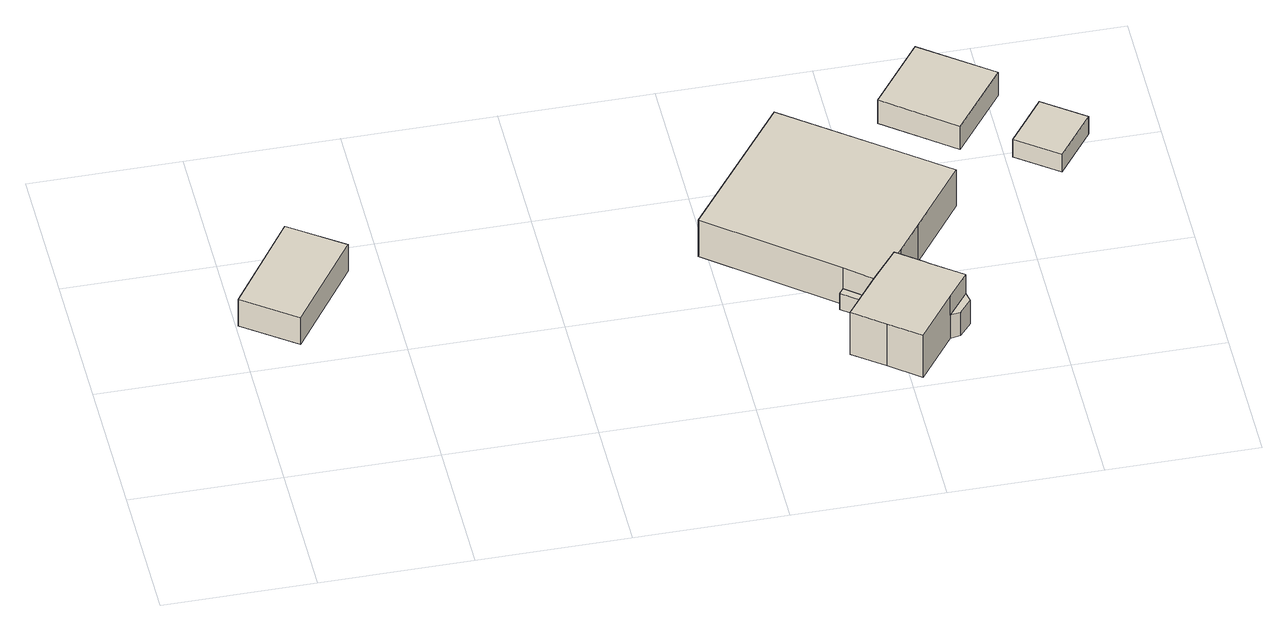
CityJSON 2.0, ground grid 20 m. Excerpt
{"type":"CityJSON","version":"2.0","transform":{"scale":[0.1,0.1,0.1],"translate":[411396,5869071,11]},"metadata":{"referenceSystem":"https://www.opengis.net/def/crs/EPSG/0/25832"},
"CityObjects":{
"building1":{"type":"Building","attributes":{"Gemeindeschluessel":"03454033","AbsoluteHoehe":"11.951","MittlereTraufHoehe":"16.433","Firsthoehe":"16.433","function":"31001_2720","roofType":"1000","measuredHeight":4.48},"address":[{"country":"Germany","locality":"Lorup"}],"geometry":[{"type":"MultiSurface","lod":"1","boundaries":[[[0,1,2,3]],[[4,5,6,7]],[[4,7,3,2]],[[5,4,2,1]],[[6,5,1,0]],[[7,6,0,3]]]}]},
"building2":{"type":"Building","attributes":{"Gemeindeschluessel":"03454033","AbsoluteHoehe":"12.62","MittlereTraufHoehe":"17.978","Firsthoehe":"22.895","function":"31001_1000","roofType":"3100","measuredHeight":10.28},"address":[{"country":"Germany","locality":"Lorup","thoroughfareNumber":"9","thoroughfareName":"Hilkenbrooker Straße"}],"children":["building2-1","building2-2"],"geometry":[{"type":"MultiSurface","lod":"1","boundaries":[[[8,9,10,11,12,13,14,15,16,17]],[[18,19,20,21,22,23,24,25,26,27]],[[18,27,17,16]],[[19,18,16,15]],[[20,19,15,14]],[[13,28,29,14]],[[22,21,13,12]],[[23,22,12,11]],[[24,23,11,10]],[[9,30,31,10]],[[26,25,9,8]],[[27,26,8,17]],[[28,21,20,29]],[[30,25,24,31]]]}]},
"building2-1":{"type":"BuildingPart","attributes":{"AbsoluteHoehe":"12.62","MittlereTraufHoehe":"16.478","Firsthoehe":"16.478","roofType":"1000","measuredHeight":3.86},"parents":["building2"],"geometry":[{"type":"MultiSurface","lod":"1","boundaries":[[[32,31,30,33]],[[25,24,34,35]],[[25,35,33,30]],[[34,24,31,32]],[[35,34,32,33]],[[24,25,30,31]]]}]},
"building2-2":{"type":"BuildingPart","attributes":{"AbsoluteHoehe":"12.62","MittlereTraufHoehe":"16.478","Firsthoehe":"16.478","roofType":"1000","measuredHeight":3.86},"parents":["building2"],"geometry":[{"type":"MultiSurface","lod":"1","boundaries":[[[28,36,37,29]],[[38,39,21,20]],[[38,20,29,37]],[[39,38,37,36]],[[21,39,36,28]],[[20,21,28,29]]]}]},
"building3":{"type":"Building","attributes":{"Gemeindeschluessel":"03454033","AbsoluteHoehe":"12.487","MittlereTraufHoehe":"17.413","Firsthoehe":"22.043","function":"31001_2720","roofType":"3100","measuredHeight":9.56},"address":[{"country":"Germany","locality":"Lorup"}],"children":["building3-1"],"geometry":[{"type":"MultiSurface","lod":"1","boundaries":[[[40,41,42,43,44,45,46,47]],[[48,49,50,51,52,53,54,55]],[[48,55,47,46]],[[49,48,46,45]],[[50,49,45,44]],[[51,50,44,43]],[[52,51,43,42]],[[53,52,42,41]],[[40,56,57,41]],[[55,54,40,47]],[[56,54,53,57]]]}]},
"building3-1":{"type":"BuildingPart","attributes":{"AbsoluteHoehe":"12.487","MittlereTraufHoehe":"15.238","Firsthoehe":"15.238","roofType":"1000","measuredHeight":2.75},"parents":["building3"],"geometry":[{"type":"MultiSurface","lod":"1","boundaries":[[[58,57,56,59]],[[54,53,60,61]],[[54,61,59,56]],[[60,53,57,58]],[[61,60,58,59]],[[53,54,56,57]]]}]},
"building4":{"type":"Building","attributes":{"Gemeindeschluessel":"03454033","AbsoluteHoehe":"12.264","MittlereTraufHoehe":"15.534","Firsthoehe":"16.944","function":"31001_2000","roofType":"3100","measuredHeight":4.68},"address":[{"country":"Germany","locality":"Lorup"}],"geometry":[{"type":"MultiSurface","lod":"1","boundaries":[[[62,63,64,65]],[[66,67,68,69]],[[66,69,65,64]],[[67,66,64,63]],[[68,67,63,62]],[[69,68,62,65]]]}]},
"building5":{"type":"Building","attributes":{"Gemeindeschluessel":"03454033","AbsoluteHoehe":"12.31","MittlereTraufHoehe":"15.152","Firsthoehe":"15.152","function":"31001_2000","roofType":"1000","measuredHeight":2.84},"address":[{"country":"Germany","locality":"Lorup"}],"geometry":[{"type":"MultiSurface","lod":"1","boundaries":[[[70,71,72,73]],[[74,75,76,77]],[[74,77,73,72]],[[75,74,72,71]],[[76,75,71,70]],[[77,76,70,73]]]}]}
},
"vertices":[
[3,287,54],[72,237,54],[158,358,54],[88,408,54],[158,358,10],[72,237,10],[3,287,10],[88,408,10],
[814,9,86],[862,73,86],[889,108,86],[889,109,86],[850,138,86],[844,143,86],[811,168,86],[777,126,86],[734,70,86],[774,40,86],[734,70,16],[777,126,16],[811,168,16],[844,143,16],[850,138,16],[889,109,16],[889,108,16],[862,73,16],[814,9,16],[774,40,16],[844,143,55],[811,168,55],[862,73,55],[889,108,55],
[892,94,55],[876,75,55],[892,94,16],[876,75,16],
[855,157,55],[823,182,55],[823,182,16],[855,157,16],
[745,163,76],[782,133,76],[823,182,76],[853,222,76],[921,312,76],[722,464,76],[655,376,76],[588,288,76],[655,376,15],[722,464,15],[921,312,15],[853,222,15],[823,182,15],[782,133,15],[745,163,15],[588,288,15],[745,163,42],[782,133,42],
[777,126,42],[739,155,42],[777,126,15],[739,155,15],
[858,485,52],[948,416,52],[1015,504,52],[924,572,52],[1015,504,13],[948,416,13],[858,485,13],[924,572,13],
[1009,389,42],[1063,349,42],[1110,411,42],[1056,451,42],[1110,411,13],[1063,349,13],[1009,389,13],[1056,451,13]
]}
